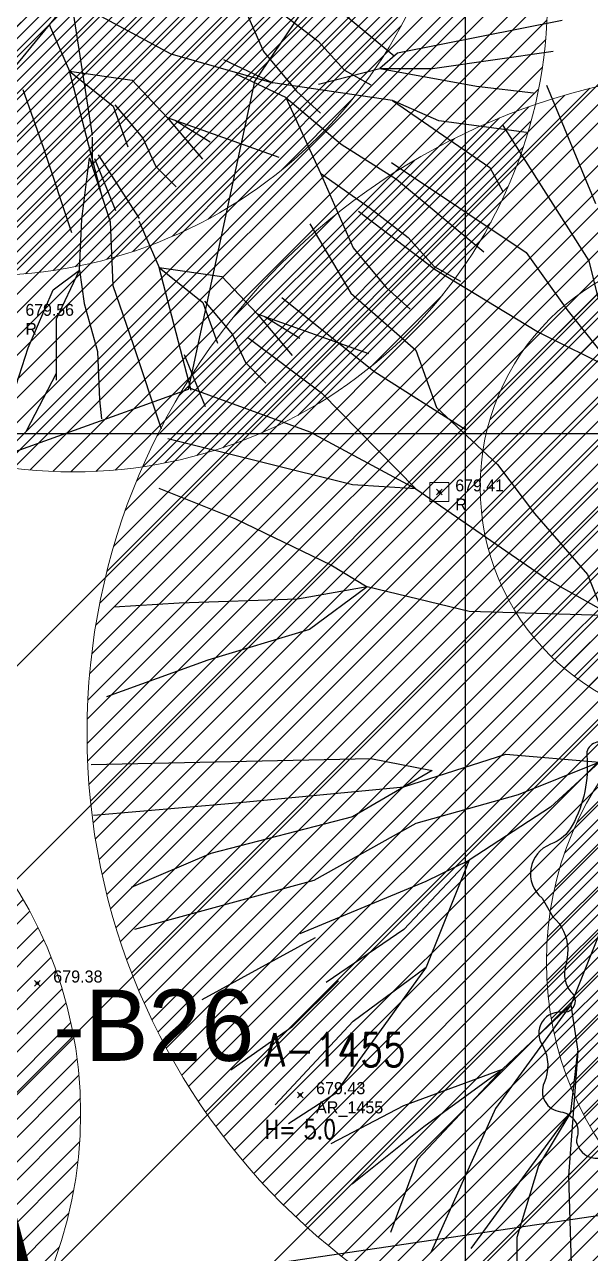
# Model space of a CAD drawing. Extents: x 350769 to 354978, y 6304672 to 6307963.
# Drawn here: x 352395.35 to 352401.31, y 6305891.36 to 6305904.31 of the extents above; entities that cross this region are included whole.
import ezdxf

# ---------------------------------------------------------------- set-up
doc = ezdxf.new("R2010")
doc.units = 0
doc.header["$PDMODE"] = 35
doc.header["$PDSIZE"] = 0.03
for name, pattern in [('4.0 - LO RECABARREN - DESNIVEL NUEVO$0$HIDDEN', [0.375, 0.25, -0.125]), ('CONTINUOS', [0]), ('DASHDOT', [1, 0.5, -0.25, 0, -0.25]), ('DASHED', [19.049999999999997, 12.7, -6.35])]:
    doc.linetypes.add(name, pattern=pattern)
doc.layers.get('0').update_dxf_attribs({"linetype": 'CONTINUOUS'})
for name, color, linetype in [('03_S2_Pav ext_Borde vereda', 7, 'CONTINUOUS'), ('1-ARBOL H1', 7, 'CONTINUOUS'), ('1-ARBOL H2', 1, 'CONTINUOUS'), ('1-ARBOL H3', 241, 'CONTINUOUS'), ('1-ARBOL NOMBRE', 3, 'CONTINUOUS'), ('1-ARBOL PTO', 7, 'CONTINUOUS'), ('1-CERCO MALLA', 252, 'MALLA_LINE'), ('1-coordenadas', 8, 'CONTINUOUS'), ('C-TINN', 5, 'CONTINUOUS'), ('C-TOPO-MINR', 8, 'CONTINUOUS'), ('Paisajismo', 253, 'CONTINUOUS'), ('V-NODE-TEXT DIC 2012', 31, 'CONTINUOUS')]:
    doc.layers.add(name, color=color, linetype=linetype)
doc.layers.add('0_ASD_LINEA OFICIAL', color=253, linetype='DASHDOT', lineweight=20)
doc.layers.add('0_ASD_TOPOGRAFIA_ELEMENTOS', color=9, linetype='CONTINUOS', lineweight=5, true_color=0xbdbdbd)
doc.styles.add('ROMANS', font='romans.shx', dxfattribs={"width": 0.65})
doc.linetypes.add('MALLA_LINE', pattern='A,0.5,-0.2,["MLL",STANDARD,S=0.1,R=0,X=-0.1,Y=-0.05],-0.25', length=0.95)

# ---------------------------------------------------------------- blocks, each defined once
blk = doc.blocks.new('COORDENADAS')
at = {"layer": '1-coordenadas'}
for p, q in [((220, -900.625), (220, -0.625)), ((20, -300.625), (1420, -300.625))]:
    blk.add_line(p, q, dxfattribs=at)
blk = doc.blocks.new('A$C27410629')
at = {"true_color": 0x136734, "transparency": 33554559}
h = blk.add_hatch(dxfattribs=at)
h.set_pattern_fill('ANSI31', color=116, scale=0.5)
h.set_pattern_definition([(45, (-8759.562515186517, -519.1035735587502), (-1.122532015133644, 1.122532015133644), [])])
h.paths.add_polyline_path([(137.5068959888558, 1252.464406617455, 0.1176268807227723), (109.8147584422568, 1254.193915082658, 0.0669245107500281), (94.44469839795602, 1249.334472017372, 0.3153492887079504), (64.30173641118381, 1196.270282113329, 0.0226826871159959), (65.7292635223912, 1185.310127003227), (112.3603922077091, 1218.953454515778), (153.4782689701005, 1161.962272479494), (172.1053089193083, 1139.480769404351), (187.9579650288579, 1141.807885415954), (193.565073162812, 1120.465553675225), (224.197974734232, 1050.129297271156), (250.6203797236194, 989.4787086543838), (268.1526288855184, 972.7353945672494, 7.2547007156e-06), (291.4898137452492, 983.2987389690225), (238.1945199318034, 1105.633967029937), (205.2934048173047, 1181.112163638985), (177.0531538182076, 1197.651557407602)])
at = {"layer": '0_ASD_LINEA OFICIAL', "ltscale": 8, "const_width": 0.5}
blk.add_lwpolyline([(250.6203797236194, 989.4787086543838), (268.1526288854875, 972.7353945673531, 7.2547007157e-06), (291.4898137452146, 983.2987389692971), (291.4898137452146, 983.2987389692971), (238.1945199318034, 1105.633967029937), (205.2934048173047, 1181.112163638985), (177.0531538182076, 1197.651557407602), (137.6146324061954, 1252.315079214)], format="xyb", dxfattribs=at)
for points in [[(65.72926352235241, 1185.310127003199), (112.3603922077091, 1218.953454515778), (153.4782689701005, 1161.962272479494), (172.1053089193083, 1139.480769404351), (187.9579650288579, 1141.807885415954), (193.565073162812, 1120.465553675225), (224.197974734232, 1050.129297271156), (250.6203797236194, 989.4787086543838)], [(160.9876143796937, 1025.359743172903), (224.1959328140074, 1050.133984341224), (193.565073162812, 1120.465553675225), (187.9579650288579, 1141.807885415954), (172.1053089193083, 1139.480769404351), (153.4782689701005, 1161.962272479494), (117.4026874119681, 1137.085542515902), (85.5836153089768, 1125.976116823203)]]:
    blk.add_lwpolyline(points, dxfattribs=at)
blk = doc.blocks.new('1.0 - LO RECABARREN LOTEO PARQUE - VEGETACION EXISTENTE ETAPA MUNICIPAL__2024')
at = {"layer": 'Paisajismo'}
for p, q in [((352397.5268360565, 6305904.806820806), (352397.8701086768, 6305904.021543141)), ((352398.3250544925, 6305904.745459801), (352399.2460792985, 6305903.978451063)), ((352395.6973597355, 6305904.643452325), (352396.8946891563, 6305903.999165599)), ((352395.8428480276, 6305904.565164618), (352396.0657682444, 6305903.140114074)), ((352395.7894636294, 6305904.520730313), (352395.2368473325, 6305903.845761804)), ((352398.0487498776, 6305904.438654769), (352398.4478573289, 6305904.131852299)), ((352395.6113934228, 6305904.306389693), (352395.8262966197, 6305903.815504204)), ((352401.016064917, 6305904.35058556), (352399.2820323878, 6305904.004009821)), ((352397.8701086768, 6305904.021543141), (352398.2169157722, 6305903.605652082)), ((352398.4478573289, 6305904.131852299), (352398.7241654773, 6305903.825047269)), ((352399.6519588557, 6305903.842274503), (352400.9235833, 6305904.027114927)), ((352396.8946891563, 6305903.999165599), (352397.9692192743, 6305903.692360569)), ((352397.4473054532, 6305903.937804594), (352397.9692192743, 6305903.692360569)), ((352399.2820323878, 6305904.004009821), (352399.0970685643, 6305903.842274503)), ((352396.1631208564, 6305902.518882873), (352395.8262966197, 6305903.815504204)), ((352395.8262966197, 6305903.815504204), (352395.8262966197, 6305903.815504204)), ((352395.8262966197, 6305903.815504204), (352396.4868068106, 6305903.720346267)), ((352395.8262966197, 6305903.815504204), (352396.2868090226, 6305903.447340727)), ((352398.1040172478, 6305903.537476108), (352397.5821034268, 6305903.782920133)), ((352398.4496960663, 6305903.680539185), (352399.0970685643, 6305903.842274503)), ((352398.7241654773, 6305903.825047269), (352399.0004736258, 6305903.671646032)), ((352399.0970685643, 6305903.842274503), (352400.1143681197, 6305903.657433652)), ((352399.0970685643, 6305903.842274503), (352399.6519588557, 6305903.842274503)), ((352396.4868068106, 6305903.720346267), (352396.8567338681, 6305903.327559887)), ((352399.2279501133, 6305903.508277551), (352397.9692192743, 6305903.692360569)), ((352400.1143681197, 6305903.657433652), (352400.7154995144, 6305903.58811876)), ((352400.8525512453, 6305903.66841856), (352401.3684289806, 6305902.422539943)), ((352395.3355864882, 6305903.624230481), (352395.5512310514, 6305903.004663778)), ((352398.1040172478, 6305903.537476108), (352398.4724257568, 6305902.739788148)), ((352398.1040172478, 6305903.537476108), (352398.6873324871, 6305903.04659062)), ((352398.2169157722, 6305903.605652082), (352398.4712400715, 6305903.374601446)), ((352399.2279501133, 6305903.508277551), (352400.2530908399, 6305902.802546852)), ((352399.7191614586, 6305903.293515309), (352399.2279501133, 6305903.508277551)), ((352396.2868090226, 6305903.447340727), (352396.4403143347, 6305903.017813683)), ((352396.3031994691, 6305903.459771353), (352396.5997091922, 6305903.109582944)), ((352396.8567338681, 6305903.327559887), (352398.0311985819, 6305902.910084033)), ((352396.8567338681, 6305903.327559887), (352397.2266609255, 6305902.888564148)), ((352396.9425002001, 6305903.295245291), (352397.3079005604, 6305903.072093669)), ((352400.6401862644, 6305903.170795857), (352399.7191614586, 6305903.293515309)), ((352396.0698024134, 6305902.843774959), (352396.0698024134, 6305903.119898207)), ((352400.3927315927, 6305903.242966914), (352401.2992390431, 6305901.819403335)), ((352395.5512310514, 6305903.004663778), (352395.847743877, 6305902.115718781)), ((352396.5997091922, 6305903.109582944), (352396.7344885955, 6305902.813267943)), ((352398.6873324871, 6305903.04659062), (352399.2706441928, 6305902.678427142)), ((352395.9577093436, 6305902.257576889), (352396.0385745036, 6305902.904082544)), ((352396.0385745036, 6305902.904082544), (352396.2542221693, 6305902.230640184)), ((352396.3150157367, 6305902.346353688), (352396.0917156028, 6305902.894089282)), ((352396.1279880765, 6305902.935946615), (352396.5592803054, 6305902.262504254)), ((352396.7344885955, 6305902.813267943), (352396.9501331587, 6305902.597765309)), ((352398.4724257568, 6305902.739788148), (352398.8156983771, 6305901.954510483)), ((352398.4724257568, 6305902.739788148), (352398.9943395779, 6305902.371622111)), ((352399.218933469, 6305902.852151529), (352400.6375997149, 6305901.907001737)), ((352400.2530908399, 6305902.802546852), (352400.3918129707, 6305902.54839111)), ((352399.2706441928, 6305902.678427142), (352400.1916689988, 6305901.911418404)), ((352398.9943395779, 6305902.371622111), (352399.3934470292, 6305902.06481964)), ((352395.930752222, 6305901.718824798), (352395.9577093436, 6305902.257576889)), ((352396.2542221693, 6305902.230640184), (352396.2811761885, 6305901.557197822)), ((352396.5569831232, 6305902.239357035), (352396.77188632, 6305901.748471546)), ((352399.6804757978, 6305901.722341977), (352398.8710945879, 6305902.337062711)), ((352398.3591372434, 6305902.20773415), (352398.7890353562, 6305901.477390151)), ((352398.8156983771, 6305901.954510483), (352399.1625054725, 6305901.538619423)), ((352399.3934470292, 6305902.06481964), (352399.6697551776, 6305901.75801461)), ((352400.6375997149, 6305901.907001737), (352401.0674978278, 6305901.305544084)), ((352395.6550890795, 6305901.512223513), (352395.930752222, 6305901.718824798)), ((352395.6881536396, 6305901.207007165), (352395.930752222, 6305901.718824798)), ((352395.930752222, 6305901.718824798), (352395.9798892271, 6305901.370218072)), ((352397.1087105567, 6305900.451850215), (352396.77188632, 6305901.748471546)), ((352396.77188632, 6305901.748471546), (352396.77188632, 6305901.748471546)), ((352396.77188632, 6305901.748471546), (352397.4323965109, 6305901.653313609)), ((352396.77188632, 6305901.748471546), (352397.2323987229, 6305901.380308068)), ((352399.6697551776, 6305901.75801461), (352399.9460633261, 6305901.604613374)), ((352400.7488594901, 6305901.075268059), (352399.6804757978, 6305901.722341977)), ((352401.2992390431, 6305901.819403335), (352401.5833805109, 6305900.661126703)), ((352397.4323965109, 6305901.653313609), (352397.8023235684, 6305901.260527228)), ((352395.391188733, 6305900.903628283), (352395.6550890795, 6305901.512223513)), ((352396.2811761885, 6305901.557197822), (352396.4968207517, 6305900.93763112)), ((352398.7890353562, 6305901.477390151), (352399.4768723366, 6305900.875932497)), ((352399.1625054725, 6305901.538619423), (352399.4168297718, 6305901.307568788)), ((352395.9798892271, 6305901.370218072), (352396.1219894535, 6305900.863055568)), ((352397.2323987229, 6305901.380308068), (352397.385904035, 6305900.950781024)), ((352397.2487891694, 6305901.392738694), (352397.5452988925, 6305901.042550285)), ((352398.0617125525, 6305901.431158505), (352399.0329708298, 6305900.654669442)), ((352401.0674978278, 6305901.305544084), (352401.5833805109, 6305900.661126703)), ((352395.6881536396, 6305900.560501508), (352395.6881536396, 6305901.207007165)), ((352397.8023235684, 6305901.260527228), (352398.9767882822, 6305900.843051375)), ((352397.8023235684, 6305901.260527228), (352398.1722506258, 6305900.821531489)), ((352397.8880899005, 6305901.228212632), (352398.2534902607, 6305901.005061011)), ((352401.5833805109, 6305900.661126703), (352400.7488594901, 6305901.075268059)), ((352396.4968207517, 6305900.93763112), (352396.7933335773, 6305900.048686123)), ((352397.5452988925, 6305901.042550285), (352397.6800782958, 6305900.746235285)), ((352397.7055854807, 6305901.010560488), (352398.4825912771, 6305900.428193543)), ((352395.1678891168, 6305900.213887249), (352395.391188733, 6305900.903628283)), ((352396.1219894535, 6305900.863055568), (352396.1422895597, 6305900.35589269)), ((352397.260605437, 6305900.27932103), (352397.0373053031, 6305900.827056623)), ((352399.4768723366, 6305900.875932497), (352399.6918238669, 6305900.274474842)), ((352397.6800782958, 6305900.746235285), (352397.895722859, 6305900.53073265)), ((352395.3737037569, 6305900.028166012), (352395.6910717857, 6305900.636045243)), ((352399.0329708298, 6305900.654669442), (352400.0042282817, 6305900.039948713)), ((352397.0694379573, 6305900.489280635), (352398.3591372434, 6305900.01670574)), ((352398.4825912771, 6305900.428193543), (352399.4768723366, 6305899.415248086)), ((352396.1422895597, 6305900.35589269), (352396.1625891484, 6305900.153027615)), ((352399.6918238669, 6305900.274474842), (352400.336668562, 6305899.673013604)), ((352398.3591372434, 6305900.01670574), (352399.4768723366, 6305899.415248086)), ((352398.8063445865, 6305899.457581767), (352396.8638288573, 6305899.942887357)), ((352400.336668562, 6305899.673013604), (352400.7235793376, 6305899.157478982)), ((352396.7667026168, 6305899.425227982), (352397.5760838267, 6305899.101690724)), ((352399.4768723366, 6305899.415248086), (352398.8063445865, 6305899.457581767)), ((352399.4768723366, 6305899.415248086), (352400.8525512453, 6305898.470098293)), ((352400.7235793376, 6305899.157478982), (352401.2824493581, 6305898.513058018)), ((352397.5760838267, 6305899.101690724), (352398.579716692, 6305898.616385135)), ((352398.579716692, 6305898.616385135), (352398.9609946013, 6305898.38417526)), ((352400.8525512453, 6305898.470098293), (352402.2282252062, 6305897.696794571)), ((352401.2824493581, 6305898.513058018), (352401.4544086032, 6305898.083446433)), ((352398.9609946013, 6305898.38417526), (352398.2301653357, 6305898.2552925)), ((352398.9609946013, 6305898.38417526), (352398.3530904484, 6305897.93695683)), ((352400.0357423571, 6305898.126406156), (352398.9609946013, 6305898.38417526)), ((352396.9834583348, 6305898.21232919), (352396.2956213543, 6305898.169369467)), ((352398.2301653357, 6305898.2552925), (352396.9834583348, 6305898.21232919)), ((352401.4544086032, 6305898.083446433), (352400.0357423571, 6305898.126406156)), ((352398.3530904484, 6305897.93695683), (352397.2847067561, 6305897.613420171)), ((352397.2847067561, 6305897.613420171), (352396.2163230639, 6305897.225175342)), ((352396.0544468219, 6305896.513393254), (352399.0005954164, 6305896.578100826)), ((352399.0005954164, 6305896.578100826), (352399.6481003843, 6305896.44868628)), ((352399.3479053767, 6305896.279069882), (352400.4226531326, 6305896.62276202)), ((352400.4226531326, 6305896.62276202), (352401.411416318, 6305896.536838986)), ((352401.411416318, 6305896.536838986), (352400.5516200924, 6305896.193146849)), ((352401.411416318, 6305896.536838986), (352400.8955385827, 6305896.064264091)), ((352399.6481003843, 6305896.44868628), (352398.8063437609, 6305895.963380093)), ((352397.5423283554, 6305896.107223815), (352399.3479053767, 6305896.279069882)), ((352400.5516200924, 6305896.193146849), (352399.4768723366, 6305895.892418022)), ((352396.080669824, 6305895.978341057), (352397.5423283554, 6305896.107223815)), ((352400.8955385827, 6305896.064264091), (352400.0357423571, 6305895.50576616)), ((352398.8063437609, 6305895.963380093), (352397.3170821697, 6305895.575135862)), ((352399.4768723366, 6305895.892418022), (352398.4021245808, 6305895.290960367)), ((352397.3170821697, 6305895.575135862), (352396.4753247208, 6305895.219244818)), ((352400.0357423571, 6305895.50576616), (352399.3479053767, 6305894.775425748)), ((352400.0357423571, 6305895.50576616), (352399.5833495573, 6305894.378048186)), ((352399.5833495573, 6305895.28395239), (352400.0357423571, 6305895.50576616)), ((352398.4021245808, 6305895.290960367), (352396.5105679368, 6305894.775425748)), ((352398.2559642079, 6305894.733938633), (352399.5833495573, 6305895.28395239)), ((352399.3479053767, 6305894.775425748), (352398.5310964885, 6305894.216927817)), ((352401.4090630124, 6305894.737379767), (352401.1070986814, 6305893.982968939)), ((352397.2240048262, 6305894.037164826), (352398.4178901817, 6305894.69052403)), ((352399.5833495573, 6305894.378048186), (352398.6168713158, 6305893.042922263)), ((352398.81585245, 6305893.809909428), (352399.5833495573, 6305894.378048186)), ((352398.6594594412, 6305894.236582677), (352398.1687652313, 6305893.746215167)), ((352401.1070986814, 6305893.982968939), (352400.3144401405, 6305892.889073397)), ((352400.3899312233, 6305893.303999509), (352401.1070986814, 6305893.982968939)), ((352401.1070986814, 6305893.982968939), (352401.1825897641, 6305893.492604576)), ((352397.9915033831, 6305892.929294827), (352398.81585245, 6305893.809909428)), ((352398.1687652313, 6305893.746215167), (352397.5270888559, 6305893.293569928)), ((352401.1825897641, 6305893.492604576), (352401.0831637048, 6305892.182052525)), ((352401.1070986814, 6305892.851354271), (352401.1825897641, 6305893.492604576)), ((352399.3491869064, 6305892.9206327), (352400.3899312233, 6305893.303999509)), ((352400.3899312233, 6305893.303999509), (352399.4913160808, 6305892.352493942)), ((352399.5595293132, 6305892.700471479), (352400.3899312233, 6305893.303999509)), ((352398.6168713158, 6305893.042922263), (352398.1336318326, 6305892.730445894)), ((352398.5816890744, 6305892.52293536), (352399.3491869064, 6305892.9206327)), ((352400.3144401405, 6305892.889073397), (352399.6350203959, 6305891.380254889)), ((352400.0598327787, 6305891.415065361), (352401.1070986814, 6305892.851354271)), ((352401.1070986814, 6305892.851354271), (352400.7673909813, 6305892.285545363)), ((352398.8046184859, 6305892.096943445), (352399.5595293132, 6305892.700471479)), ((352399.4913160808, 6305892.352493942), (352399.2070577319, 6305891.585506778)), ((352400.7673909813, 6305892.285545363), (352400.540917733, 6305891.531134536)), ((352401.0831637048, 6305892.182052525), (352401.1115889597, 6305891.244623418)), ((352400.540917733, 6305891.531134536), (352400.540917733, 6305891.116211573))]:
    blk.add_line(p, q, dxfattribs=at)
for points in [[(352401.0401803557, 6305893.900279005, 0.6955138808254504), (352400.8146283756, 6305893.549337752, -0.2255392695261671), (352400.8263415582, 6305893.159536422, 0.5023494505905932), (352400.9988635443, 6305892.856420456, -0.4802749798689741), (352401.1703467331, 6305892.578597813, 0.2369436236332957), (352401.185800646, 6305892.495259659, 0.4029220979436825), (352401.4390229016, 6305892.378161539, -0.4962347819388703), (352401.6516105019, 6305892.291880677, 0.1330338275736444), (352401.7813198885, 6305892.069739453, 0.4353336477773261), (352402.2773352828, 6305892.071244072, -0.488569705754358), (352402.4609643529, 6305891.982674507, 0.4877439821970214), (352402.6795192076, 6305891.87689972, -0.3064517291622678), (352402.8403452456, 6305891.854622853, -0.4404889238843586), (352402.8741342913, 6305891.525361361, 0.3123225526643463), (352402.8509080819, 6305891.336121887)], [(352401.4891274498, 6305896.718306644, 0.6723122281853189), (352401.2761763432, 6305896.607499323, -0.1500923615976875), (352401.122793498, 6305895.87041839, -0.1782991698656411), (352400.8950253377, 6305895.672744692, 0.5797560862021608), (352400.8048669333, 6305895.107260169), (352400.9194234844, 6305894.907562952, -0.2101937830600406), (352401.0749216185, 6305894.579484518, -0.0746255696943556), (352401.0518788054, 6305894.389543944, 0.2444373572310269), (352401.1094722199, 6305894.11903038, -0.6590784775172888), (352401.0401803557, 6305893.900279005, 0.6955138808254504)]]:
    blk.add_lwpolyline(points, format="xyb", dxfattribs=at)
blk = doc.blocks.new('TOPOGRAFIA')
at = {"layer": '0_ASD_TOPOGRAFIA_ELEMENTOS', "true_color": 0xf26507}
h = blk.add_hatch(dxfattribs=at)
h.set_pattern_fill('ANSI31', color=30, scale=0.1)
h.set_pattern_definition([(45, (384092.1429718852, 6301166.910121057), (-0.2245064030267289, 0.2245064030267289), [])])
edge = h.paths.add_edge_path()
edge.add_arc((390394.917189226, 6302906.662297371), 5, 0, 360)
h = blk.add_hatch(dxfattribs=at)
h.set_pattern_fill('ANSI31', color=30, scale=0.1)
h.set_pattern_definition([(45, (384093.0885615854, 6301164.843088399), (-0.2245064030267289, 0.2245064030267289), [])])
edge = h.paths.add_edge_path()
edge.add_arc((390395.8627789264, 6302904.595264712), 5, 0, 360)
h = blk.add_hatch(dxfattribs=at)
h.set_pattern_fill('ANSI31', color=30, scale=0.1)
h.set_pattern_definition([(45, (384100.2365341842, 6301157.091789352), (-0.2245064030267289, 0.2245064030267289), [])])
edge = h.paths.add_edge_path()
edge.add_arc((390403.0107515251, 6302896.843965665), 7, 0, 360)
h = blk.add_hatch(dxfattribs=at)
h.set_pattern_fill('ANSI31', color=30, scale=0.1)
h.set_pattern_definition([(45, (384099.878073019, 6301159.684055058), (-0.2245064030267289, 0.2245064030267289), [])])
edge = h.paths.add_edge_path()
edge.add_arc((390402.6522903599, 6302899.436231373), 2.5, 0, 360)
h = blk.add_hatch(dxfattribs=at)
h.set_pattern_fill('ANSI31', color=30, scale=0.1)
h.set_pattern_definition([(45, (384101.5763733714, 6301154.684177527), (-0.2245064030267289, 0.2245064030267289), [])])
edge = h.paths.add_edge_path()
edge.add_arc((390404.3505907123, 6302894.436353842), 3.5, 0, 360)
h = blk.add_hatch(dxfattribs=at)
h.set_pattern_fill('ANSI31', color=30, scale=0.1)
h.set_pattern_definition([(45, (384088.6693262592, 6301153.084689968), (-0.2245064030267289, 0.2245064030267289), [])])
edge = h.paths.add_edge_path()
edge.add_arc((390391.4435436001, 6302892.836866282), 4.5, 0, 360)
at = {"layer": '0_ASD_TOPOGRAFIA_ELEMENTOS', "color": 30, "true_color": 0xf26507}
for centre, radius in [((390394.917189226, 6302906.662297371), 5), ((390395.8627789264, 6302904.595264712), 5), ((390403.0107515251, 6302896.843965665), 7), ((390402.6522903599, 6302899.436231373), 2.5), ((390404.3505907123, 6302894.436353842), 3.5), ((390391.4435436001, 6302892.836866282), 4.5)]:
    blk.add_circle(centre, radius, dxfattribs=at)
at = {"layer": '1-ARBOL H1', "color": 9, "lineweight": 0, "true_color": 0xbdbdbd}
blk.add_point((390398.2570000001, 6302893.034), dxfattribs=at)
at = {"layer": '1-ARBOL PTO', "color": 9, "lineweight": 0, "true_color": 0xbdbdbd}
blk.add_point((390398.2570000001, 6302893.034), dxfattribs=at)
at = {"layer": '1-CERCO MALLA', "color": 9, "lineweight": 0, "true_color": 0xbdbdbd, "flags": 128}
blk.add_lwpolyline([(390354.0460000001, 6302884.852999999), (390365.794, 6302886.551), (390390.653, 6302890.216), (390396.096, 6302890.98), (390413.118, 6302893.497), (390416.125, 6302894.07)], dxfattribs=at)
at = {"layer": '1-coordenadas', "color": 9, "linetype": '4.0 - LO RECABARREN - DESNIVEL NUEVO$0$HIDDEN', "lineweight": 0, "ltscale": 50, "true_color": 0xbdbdbd}
for p, q in [((390400, 6302300), (390400, 6303200)), ((390200, 6302900), (390900, 6302900))]:
    blk.add_line(p, q, dxfattribs=at)
at = {"layer": 'C-TINN', "color": 9, "linetype": 'Continuous', "lineweight": 0, "true_color": 0xbdbdbd, "elevation": 679.41}
blk.add_lwpolyline([(390399.624, 6302899.282000001), (390399.624, 6302899.482), (390399.824, 6302899.482), (390399.824, 6302899.282000001), (390399.624, 6302899.282000001)], dxfattribs=at)
at = {"layer": 'C-TINN', "color": 9, "linetype": 'Continuous', "lineweight": 0, "true_color": 0xbdbdbd}
blk.add_point((390399.724, 6302899.382, 679.41), dxfattribs=at)
at = {"layer": 'C-TOPO-MINR', "color": 9, "linetype": 'Continuous', "lineweight": -3, "true_color": 0xbdbdbd, "elevation": 679.5}
blk.add_lwpolyline([(390409.2848364117, 6302922.410337731), (390412.0477934132, 6302903.883766467), (390412.0749387755, 6302903.568938776), (390411.2576153847, 6302902.370846154), (390408.2201578947, 6302899.480157895), (390404.1252903226, 6302902.160387097), (390404.4767241379, 6302905.348206897), (390402.2352130584, 6302907.46619244), (390401.0772758621, 6302910.619816092), (390400.479432526, 6302911.358920415), (390399.3681509434, 6302911.675679245), (390399.7318720627, 6302910.902), (390400.368622276, 6302907.53168523), (390397.7736666667, 6302903.706999999), (390397.0771818182, 6302900.462584415), (390394.4962307693, 6302899.536384615), (390387.8694086022, 6302896.334655914), (390384.6114040632, 6302894.770562077), (390384.2008361204, 6302894.795317726), (390384.1131619718, 6302894.720813381), (390383.9414496124, 6302894.681050388), (390382.0772425249, 6302893.704820598), (390381.7114388489, 6302893.762625899)], dxfattribs=at)
at = {"layer": 'V-NODE-TEXT DIC 2012', "color": 9, "lineweight": 0, "true_color": 0xbdbdbd}
for p in [(390399.724, 6302899.382), (390395.488, 6302894.21), (390398.257, 6302893.034)]:
    blk.add_point(p, dxfattribs=at)
at = {"layer": '1-ARBOL H2', "color": 9, "lineweight": 0, "true_color": 0xbdbdbd, "style": 'ROMANS', "width": 0.8}
blk.add_text('H=', height=0.2, dxfattribs=at).set_placement((390397.8800668353, 6302892.572000005))
at = {"layer": '1-ARBOL H3', "color": 9, "lineweight": 0, "true_color": 0xbdbdbd, "style": 'ROMANS', "width": 0.8}
blk.add_text('5.0', height=0.2, dxfattribs=at).set_placement((390398.2931939024, 6302892.572000006))
at = {"layer": '1-ARBOL NOMBRE', "color": 9, "lineweight": 0, "true_color": 0xbdbdbd, "style": 'ROMANS', "width": 0.8}
blk.add_text('A-1455', height=0.35, dxfattribs=at).set_placement((390397.8800668353, 6302893.334000003))
at = {"layer": 'V-NODE-TEXT DIC 2012', "color": 9, "lineweight": 0, "true_color": 0xbdbdbd}
for s, height, p in [('679.56', 0.125, (390395.3617893219, 6302901.239210677)), ('R', 0.125, (390395.3617893219, 6302901.039210678)), ('679.41', 0.125, (390399.8907893219, 6302899.390210678)), ('R', 0.125, (390399.8907893219, 6302899.190210679)), ('679.38', 0.127, (390395.6547893219, 6302894.217210677)), ('-B26', 0.75, (390395.6547893219, 6302893.392210678)), ('679.43', 0.127, (390398.4237893219, 6302893.041210677)), ('AR_1455', 0.127, (390398.4237893219, 6302892.839210678))]:
    blk.add_text(s, height=height, dxfattribs=at).set_placement(p)

msp = doc.modelspace()

# ---------------------------------------------------------------- hatches: boundary and pattern name
at = {"layer": '0_ASD_TOPOGRAFIA_ELEMENTOS'}
h = msp.add_hatch(dxfattribs=at)
h.set_pattern_fill('ANSI31', color=256, scale=0.1)
h.set_pattern_definition([(45, (346092.1429718852, 6304166.910121057), (-0.2245064030267289, 0.2245064030267289), [])])
edge = h.paths.add_edge_path()
edge.add_arc((352394.9171892261, 6305906.662297371), 5, 0, 360)
h = msp.add_hatch(dxfattribs=at)
h.set_pattern_fill('ANSI31', color=256, scale=0.1)
h.set_pattern_definition([(45, (346093.0885615855, 6304164.843088399), (-0.2245064030267289, 0.2245064030267289), [])])
edge = h.paths.add_edge_path()
edge.add_arc((352395.8627789264, 6305904.595264712), 5, 0, 360)
h = msp.add_hatch(dxfattribs=at)
h.set_pattern_fill('ANSI31', color=256, scale=0.1)
h.set_pattern_definition([(45, (346100.2365341843, 6304157.091789352), (-0.2245064030267289, 0.2245064030267289), [])])
edge = h.paths.add_edge_path()
edge.add_arc((352403.0107515251, 6305896.843965665), 7, 0, 360)
h = msp.add_hatch(dxfattribs=at)
h.set_pattern_fill('ANSI31', color=256, scale=0.1)
h.set_pattern_definition([(45, (346099.8780730191, 6304159.684055058), (-0.2245064030267289, 0.2245064030267289), [])])
edge = h.paths.add_edge_path()
edge.add_arc((352402.6522903599, 6305899.436231373), 2.5, 0, 360)
h = msp.add_hatch(dxfattribs=at)
h.set_pattern_fill('ANSI31', color=256, scale=0.1)
h.set_pattern_definition([(45, (346101.5763733714, 6304154.684177527), (-0.2245064030267289, 0.2245064030267289), [])])
edge = h.paths.add_edge_path()
edge.add_arc((352404.3505907124, 6305894.436353842), 3.5, 0, 360)
h = msp.add_hatch(dxfattribs=at)
h.set_pattern_fill('ANSI31', color=256, scale=0.1)
h.set_pattern_definition([(45, (346088.6693262593, 6304153.084689968), (-0.2245064030267289, 0.2245064030267289), [])])
edge = h.paths.add_edge_path()
edge.add_arc((352391.4435436002, 6305892.836866282), 4.5, 0, 360)

# ---------------------------------------------------------------- linework, layer by layer
for centre, radius in [((352394.9171892261, 6305906.662297371), 5), ((352395.8627789264, 6305904.595264712), 5), ((352403.0107515251, 6305896.843965665), 7), ((352402.6522903599, 6305899.436231373), 2.5), ((352404.3505907124, 6305894.436353842), 3.5), ((352391.4435436002, 6305892.836866282), 4.5)]:
    msp.add_circle(centre, radius, dxfattribs=at)
at = {"layer": '1-CERCO MALLA', "ltscale": 6, "flags": 128}
msp.add_lwpolyline([(352354.0460000001, 6305884.852999999), (352365.794, 6305886.551), (352390.653, 6305890.216), (352396.096, 6305890.98), (352413.118, 6305893.497), (352416.125, 6305894.07)], dxfattribs=at)

# ---------------------------------------------------------------- block references
at = {"color": 252, "linetype": 'DASHED'}
msp.add_blockref('COORDENADAS', (352180, 6306200.625), dxfattribs=at)
at = {"layer": '03_S2_Pav ext_Borde vereda', "linetype": 'Continuous'}
msp.add_blockref('A$C27410629', (352203.9623478023, 6304761.713605438), dxfattribs=at)
at = {"layer": 'Paisajismo'}
msp.add_blockref('1.0 - LO RECABARREN LOTEO PARQUE - VEGETACION EXISTENTE ETAPA MUNICIPAL__2024', (0, 0), dxfattribs=at)

# ---------------------------------------------------------------- next in the draw order: block references
at = {"layer": '0_ASD_TOPOGRAFIA_ELEMENTOS', "color": 30, "true_color": 0xf26507}
msp.add_blockref('TOPOGRAFIA', (-38000, 3000), dxfattribs=at)

doc.saveas('drawing.dxf')
